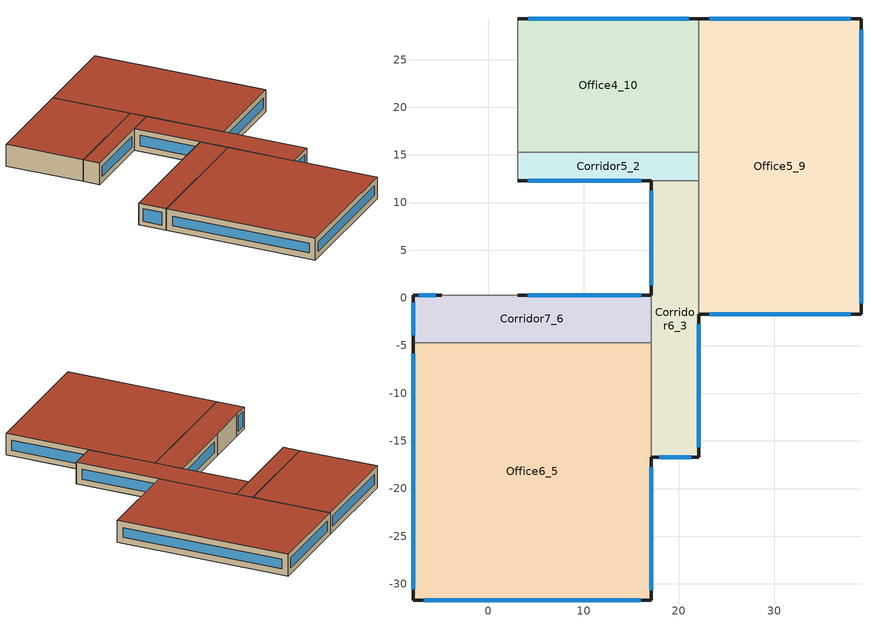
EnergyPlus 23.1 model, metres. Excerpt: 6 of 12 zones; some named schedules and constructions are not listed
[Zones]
Corridor5_2
 floor outside (90.1-2019 Nonresidential CZ 0 Exterior Floor (Mass)): 3.11,15.28 22.11,15.28 22.11,12.28 3.11,12.28 z7.07
 wall outside (90.1-2019 Nonresidential CZ 0 Exterior Wall (Mass)): 3.11,12.28 17.11,12.28 z7.07:11.07
 wall to Corridor4_4 (Interior Partition (Mass)): 3.11,15.28 3.11,12.28 z7.07:11.07
 wall to Corridor6_3 (Interior Partition (Mass)): 17.11,12.28 22.11,12.28 z7.07:11.07
 wall to Office5_9 (Interior Partition (Mass)): 22.11,12.28 22.11,15.28 z7.07:11.07
 wall to Office4_10 (Interior Partition (Mass)): 22.11,15.28 3.11,15.28 z7.07:11.07
 window (DoublePaneLoEe2): 4.16,12.28 16.05,12.28 z8.13:10.02
 roof outside (90.1-2019 Nonresidential CZ 0 Exterior Roof (Mass)): 3.11,15.28 3.11,12.28 22.11,12.28 22.11,15.28 z11.07
Corridor6_3
 floor outside (90.1-2019 Nonresidential CZ 0 Exterior Floor (Mass)): 17.11,12.28 22.11,12.28 22.11,-16.72 17.11,-16.72 z7.07
 wall outside (90.1-2019 Nonresidential CZ 0 Exterior Wall (Mass)): 17.11,12.28 17.11,0.28 / 17.11,-16.72 22.11,-16.72 22.11,-1.72 z7.07:11.07
 wall to Office6_5 (Interior Partition (Mass)): 17.11,-4.72 17.11,-16.72 z7.07:11.07
 wall to Corridor7_6 (Interior Partition (Mass)): 17.11,0.28 17.11,-4.72 z7.07:11.07
 wall to Office5_9 (Interior Partition (Mass)): 22.11,-1.72 22.11,12.28 z7.07:11.07
 window (DoublePaneLoEe2): 17.11,11.25 17.11,1.32 z8.11:10.04; 17.92,-16.72 21.29,-16.72 z7.89:10.26; 22.11,-15.65 22.11,-2.78 z8.14:10.01
 roof outside (90.1-2019 Nonresidential CZ 0 Exterior Roof (Mass)): 17.11,12.28 17.11,-16.72 22.11,-16.72 22.11,12.28 z11.07
Office6_5
 floor outside (90.1-2019 Nonresidential CZ 0 Exterior Floor (Mass)): -7.89,-31.72 -7.89,-4.72 17.11,-4.72 17.11,-31.72 z7.07
 wall outside (90.1-2019 Nonresidential CZ 0 Exterior Wall (Mass)): -7.89,-4.72 -7.89,-31.72 17.11,-31.72 17.11,-16.72 z7.07:11.07
 wall to Corridor7_6 (Interior Partition (Mass)): 17.11,-4.72 -7.89,-4.72 z7.07:11.07
 window (DoublePaneLoEe2): -6.77,-31.72 15.99,-31.72 z8.19:9.95; 17.11,-30.65 17.11,-17.78 z8.14:10.01; -7.89,-5.84 -7.89,-30.59 z8.2:9.95
 roof outside (90.1-2019 Nonresidential CZ 0 Exterior Roof (Mass)): -7.89,-31.72 17.11,-31.72 17.11,-4.72 -7.89,-4.72 z11.07
Corridor7_6
 floor outside (90.1-2019 Nonresidential CZ 0 Exterior Floor (Mass)): -7.89,-4.72 -7.89,0.28 17.11,0.28 17.11,-4.72 z7.07
 wall outside (90.1-2019 Nonresidential CZ 0 Exterior Wall (Mass)): -4.89,0.28 -7.89,0.28 -7.89,-4.72 / 17.11,0.28 3.11,0.28 z7.07:11.07
 wall to Corridor4_4 (Interior Partition (Mass)_FLIPPED): 3.11,0.28 -4.89,0.28 z7.07:11.07
 window (DoublePaneLoEe2): -5.52,0.28 -7.27,0.28 z7.7:10.45; 16.05,0.28 4.16,0.28 z8.13:10.02; -7.89,-0.53 -7.89,-3.9 z7.89:10.26
 roof outside (90.1-2019 Nonresidential CZ 0 Exterior Roof (Mass)): -7.89,-4.72 17.11,-4.72 17.11,0.28 -7.89,0.28 z11.07
Office5_9
 floor outside (90.1-2019 Nonresidential CZ 0 Exterior Floor (Mass)): 22.11,-1.72 22.11,29.28 39.11,29.28 39.11,-1.72 z7.07
 wall outside (90.1-2019 Nonresidential CZ 0 Exterior Wall (Mass)): 22.11,-1.72 39.11,-1.72 39.11,29.28 22.11,29.28 z7.07:11.07
 wall to Office4_10 (Interior Partition (Mass)): 22.11,29.28 22.11,15.28 z7.07:11.07
 window (DoublePaneLoEe2): 23.19,-1.72 38.02,-1.72 / 38.02,29.28 23.19,29.28 z8.16:9.99; 39.11,-0.58 39.11,28.15 z8.21:9.94
 roof outside (90.1-2019 Nonresidential CZ 0 Exterior Roof (Mass)): 22.11,-1.72 39.11,-1.72 39.11,29.28 22.11,29.28 z11.07
Office4_10
 floor outside (90.1-2019 Nonresidential CZ 0 Exterior Floor (Mass)): 3.11,29.28 22.11,29.28 22.11,15.28 3.11,15.28 z7.07
 wall outside (90.1-2019 Nonresidential CZ 0 Exterior Wall (Mass)): 22.11,29.28 3.11,29.28 z7.07:11.07
 wall to Corridor4_4 (Interior Partition (Mass)_FLIPPED): 3.11,29.28 3.11,15.28 z7.07:11.07
 window (DoublePaneLoEe2): 21.01,29.28 4.2,29.28 z8.17:9.98
 roof outside (90.1-2019 Nonresidential CZ 0 Exterior Roof (Mass)): 3.11,29.28 3.11,15.28 22.11,15.28 22.11,29.28 z11.07
[Schedule:Week:Daily]
CoolAvail_Corridor5_2_26: 6ce3ed81-a7d6-4b80-a895-4a69b0babf7d, 45937cbe-892e-487e-b3bd-03a45aa4adc1, c0455bdd-af95-4971-8ef5-a4ce6233f74b, 7c16a9a9-536f-470f-b94a-3461c8ce2c7f, 4e8ec702-eccb-48c9-be7a-b4e620d11ed5, 57d5eec5-71b2-4c70-b8d5-8f8758f83b74, baf51103-ed76-46ed-9d19-b848216be30b, 6ce3ed81-a7d6-4b80-a895-4a69b0babf7d, 6ce3ed81-a7d6-4b80-a895-4a69b0babf7d, 6ce3ed81-a7d6-4b80-a895-4a69b0babf7d, 6ce3ed81-a7d6-4b80-a895-4a69b0babf7d, 6ce3ed81-a7d6-4b80-a895-4a69b0babf7d
CoolAvail_Corridor5_2_27: a2f5439f-c3cd-45c2-be62-8f5a9cf1a139, 8ea6eb9d-bced-4abf-b23f-a16258133356, b4124ec5-0540-413f-b80d-d3da15a69d38, 0c990a04-98ad-4999-8986-5d1af58771a9, 84a958a5-76b6-4d1b-a61b-dc7ecc07087d, b4bfe456-227b-47de-943d-ec78ccb2f744, 32c15e8a-c783-40b4-8139-aeb1af17eeb3, a2f5439f-c3cd-45c2-be62-8f5a9cf1a139, a2f5439f-c3cd-45c2-be62-8f5a9cf1a139, a2f5439f-c3cd-45c2-be62-8f5a9cf1a139, a2f5439f-c3cd-45c2-be62-8f5a9cf1a139, a2f5439f-c3cd-45c2-be62-8f5a9cf1a139
CoolAvail_Corridor5_2_28: 36a083da-d3d5-43c9-b7d2-3e8cbcd291a5, 75635ad2-147c-48cc-9360-a4e96b92f7b7, 8df3e9d2-1144-4367-925f-949e76229214, 489e27a7-ce73-4562-a476-d76abc720351, 28cf387f-780f-4fe0-8d02-66d859255fef, b398f28b-5c09-4770-9c98-d01447583dbb, 5467b45b-9ade-4559-a91f-d9f74dfb4392, 36a083da-d3d5-43c9-b7d2-3e8cbcd291a5, 36a083da-d3d5-43c9-b7d2-3e8cbcd291a5, 36a083da-d3d5-43c9-b7d2-3e8cbcd291a5, 36a083da-d3d5-43c9-b7d2-3e8cbcd291a5, 36a083da-d3d5-43c9-b7d2-3e8cbcd291a5
CoolAvail_Corridor5_2_29: a1aed9b5-ab9b-40bf-9d0f-50928aaea371, 51876491-c1b4-4518-9b58-1e1af6a768f8, e411209c-4f22-4549-9a0f-bd1254d4a333, 6b865d10-614c-419d-a77d-0d137d48593d, 28cf387f-780f-4fe0-8d02-66d859255fef, 28cf387f-780f-4fe0-8d02-66d859255fef, 714d5f4f-1ce3-49bb-90cb-2c0c29c850df, a1aed9b5-ab9b-40bf-9d0f-50928aaea371, a1aed9b5-ab9b-40bf-9d0f-50928aaea371, a1aed9b5-ab9b-40bf-9d0f-50928aaea371, a1aed9b5-ab9b-40bf-9d0f-50928aaea371, a1aed9b5-ab9b-40bf-9d0f-50928aaea371
CoolAvail_Corridor5_2_30: ce3927f1-79df-4182-a143-491cc1ed8d00, b69a8a62-896b-4ef4-a422-0ec6a2615c67, 3e730d68-4ebc-4391-8e68-83ae88f40ea6, f8198d78-944b-47a9-8f76-203c1a4674a7, 051b1d62-8712-4c38-8906-a592279e2e30, ec1663bb-de67-45e2-a772-d4c62d1a9c76, 7d75f803-26e3-4a7e-989a-edfc36fb74c8, ce3927f1-79df-4182-a143-491cc1ed8d00, ce3927f1-79df-4182-a143-491cc1ed8d00, ce3927f1-79df-4182-a143-491cc1ed8d00, ce3927f1-79df-4182-a143-491cc1ed8d00, ce3927f1-79df-4182-a143-491cc1ed8d00
CoolAvail_Corridor5_2_31: 1b044666-3799-4978-ba92-8142ae7cce81, 34661b52-b95d-4bc2-9fa2-b4817bcd8d69, e411209c-4f22-4549-9a0f-bd1254d4a333, 2602971e-e2b5-47c7-be14-6eae3b630083, 95db7498-f620-4ca2-ae64-4b3c5beb15ea, a99d6ef9-3d81-44e5-a53a-1a8384ac6ce0, 1766556a-9b71-40c3-a67e-0438e5f7b24e, 1b044666-3799-4978-ba92-8142ae7cce81, 1b044666-3799-4978-ba92-8142ae7cce81, 1b044666-3799-4978-ba92-8142ae7cce81, 1b044666-3799-4978-ba92-8142ae7cce81, 1b044666-3799-4978-ba92-8142ae7cce81
CoolAvail_Corridor5_2_32: 9b9f3479-ff7f-4a9d-a6d7-76a9709c2e71, 2b28b044-ed8f-4c0d-82a1-980130bf2248, f87d27da-031e-4d63-801a-b7f69741a6b4, 81dabb06-9689-4343-879f-110b122c3645, 1242ee56-d6cf-462a-ade5-11d30a9780d5, e344ddef-4962-420f-85e2-f5c150d679e5, ffd09ddc-9102-4ad7-be12-65ce090cfeba, 9b9f3479-ff7f-4a9d-a6d7-76a9709c2e71, 9b9f3479-ff7f-4a9d-a6d7-76a9709c2e71, 9b9f3479-ff7f-4a9d-a6d7-76a9709c2e71, 9b9f3479-ff7f-4a9d-a6d7-76a9709c2e71, 9b9f3479-ff7f-4a9d-a6d7-76a9709c2e71
CoolAvail_Corridor5_2_33: b55eb57c-643e-4fc9-b324-50d3e40fb666, 491f8cdb-9c3c-4dc9-8fcd-590ef5e77c89, 5b6d78ea-f767-428e-86c2-ba8ecb36dfaa, eb0fa9bf-e4a1-4a5d-9ac5-d7e4c1240da4, 9d154d37-4260-4026-8928-29595f42171f, b8cda9f7-163b-4697-bceb-33b4b1aae47b, b03318f2-b386-4f2d-81cc-0c0b5e91b8b3, b55eb57c-643e-4fc9-b324-50d3e40fb666, b55eb57c-643e-4fc9-b324-50d3e40fb666, b55eb57c-643e-4fc9-b324-50d3e40fb666, b55eb57c-643e-4fc9-b324-50d3e40fb666, b55eb57c-643e-4fc9-b324-50d3e40fb666
CoolAvail_Corridor5_2_34: 02330130-0b7b-4af9-9bd3-7d9e0938c6e9, df49a15c-b2ff-46f6-8f8e-6f0da56214ec, 434c5413-1246-47ac-9f07-298d2dff6bae, c2e363a4-ecad-423c-9f6e-9bc37d77a88e, a48b2b46-5358-4de7-bb09-8bf259215a9f, f8dbe09b-ed34-4ddf-8900-e122ace980da, 69f5ed30-1af8-4d5d-aec1-3eb095da9fb7, 02330130-0b7b-4af9-9bd3-7d9e0938c6e9, 02330130-0b7b-4af9-9bd3-7d9e0938c6e9, 02330130-0b7b-4af9-9bd3-7d9e0938c6e9, 02330130-0b7b-4af9-9bd3-7d9e0938c6e9, 02330130-0b7b-4af9-9bd3-7d9e0938c6e9
CoolAvail_Corridor5_2_35: 02c76f76-94cf-461c-afbc-bc5b4ff9c805, a0c0cab8-4f9a-4ced-bd05-3508abf56f70, 7b3c559d-0aef-43ea-a2ce-0318257733e3, b5026e55-8b1b-482d-9523-32ea7c3d715a, 666cb8e4-9a2e-47ca-baee-c9bf0db00492, 577f36fc-207c-4c03-8701-113d78fc15b1, a0f41693-ff3a-4fe0-b7b3-2f072955540f, 02c76f76-94cf-461c-afbc-bc5b4ff9c805, 02c76f76-94cf-461c-afbc-bc5b4ff9c805, 02c76f76-94cf-461c-afbc-bc5b4ff9c805, 02c76f76-94cf-461c-afbc-bc5b4ff9c805, 02c76f76-94cf-461c-afbc-bc5b4ff9c805
CoolAvail_Corridor5_2_36: 63d49d35-fa98-462d-a070-65141f953828, cfbdf803-1be8-4e67-a6e1-1cef50e2aeca, 44d64cc3-a848-4a1f-8d9e-95b665a51591, 3c02e85b-ea55-499d-8f5b-588ac2eb91b2, 69c12021-d423-489c-8a8f-9282d813251f, db116403-2cab-48ed-bfee-180b4db1194b, b9f31716-6f31-4541-9ba2-50344bcb8c95, 63d49d35-fa98-462d-a070-65141f953828, 63d49d35-fa98-462d-a070-65141f953828, 63d49d35-fa98-462d-a070-65141f953828, 63d49d35-fa98-462d-a070-65141f953828, 63d49d35-fa98-462d-a070-65141f953828
CoolAvail_Corridor5_2_37: 28cf387f-780f-4fe0-8d02-66d859255fef, dea5abc6-c6a5-4ad8-9db0-dd04b8648f47, f8f031fb-55d7-4113-826e-46df9e269b83, 9439cbf5-d5ff-4074-a405-9ab2b460fbb4, 80aae938-f4e7-4bfd-bcac-6303aa2b673e, 430e0d3d-58c2-4aec-afdb-d605db7b8648, 3e2ffb6e-4ba5-4575-9637-70f477fbe3e4, 28cf387f-780f-4fe0-8d02-66d859255fef, 28cf387f-780f-4fe0-8d02-66d859255fef, 28cf387f-780f-4fe0-8d02-66d859255fef, 28cf387f-780f-4fe0-8d02-66d859255fef, 28cf387f-780f-4fe0-8d02-66d859255fef
CoolAvail_Corridor5_2_38: 8082231e-6d23-4a24-b053-6047dec3c4d4, 03acb633-0e3a-4c43-ba6c-1c1954176612, 63d49d35-fa98-462d-a070-65141f953828, b39f9c08-f252-49b5-b819-695040dc3642, 9d3e4857-92ef-4dd8-97cb-17e5176d520d, d1ffbada-6852-4fe5-92ac-6576efdba325, 954b7ab4-e2b9-4bf8-9b50-9685aff6042e, 8082231e-6d23-4a24-b053-6047dec3c4d4, 8082231e-6d23-4a24-b053-6047dec3c4d4, 8082231e-6d23-4a24-b053-6047dec3c4d4, 8082231e-6d23-4a24-b053-6047dec3c4d4, 8082231e-6d23-4a24-b053-6047dec3c4d4
CoolAvail_Corridor5_2_39: 45903201-a7ff-4873-9a96-1d8e6987fc98, caadc734-b040-485b-bb9c-427144f03ec6, c2ac46ce-d703-499b-8642-5c076bb1a8c2, 227e6952-2946-49a0-bb76-e66d42418431, 4f15297a-f34a-4033-bc6e-cdefa81589fa, f6632674-8357-41c2-a392-1f5c7f2c57ad, 28cf387f-780f-4fe0-8d02-66d859255fef, 45903201-a7ff-4873-9a96-1d8e6987fc98, 45903201-a7ff-4873-9a96-1d8e6987fc98, 45903201-a7ff-4873-9a96-1d8e6987fc98, 45903201-a7ff-4873-9a96-1d8e6987fc98, 45903201-a7ff-4873-9a96-1d8e6987fc98
CoolAvail_Corridor5_2_40: 6b865d10-614c-419d-a77d-0d137d48593d, 5d2f6e18-a4a7-4761-b986-358a724ba59e, d8219eba-6049-4719-bbae-982766623e24, 7c8d18ee-8c49-4ee1-a37a-0f502e04c430, 91312270-6507-49d8-b3af-f2f66574d585, dc948ca8-26c4-4469-b8a7-68576a6a40b3, 0a490d19-edc0-4b3b-aefc-552a68770a68, 6b865d10-614c-419d-a77d-0d137d48593d, 6b865d10-614c-419d-a77d-0d137d48593d, 6b865d10-614c-419d-a77d-0d137d48593d, 6b865d10-614c-419d-a77d-0d137d48593d, 6b865d10-614c-419d-a77d-0d137d48593d
CoolAvail_Corridor5_2_41: 52267322-b833-48d4-93e8-5bd0c94710a0, 01baa899-09a0-4ea4-8af9-04391befd078, 3cfdcbb5-4bc2-4460-ab53-19f944b304c8, 5a53f045-15ef-458e-965d-aaa883960cef, 75e94847-8e13-4c8b-93ed-5684a680ae61, ae225517-4b84-49a0-8c55-97e60d2b6754, 51fce39d-d843-4d8b-ae4d-b7cb47dbfb7f, 52267322-b833-48d4-93e8-5bd0c94710a0, 52267322-b833-48d4-93e8-5bd0c94710a0, 52267322-b833-48d4-93e8-5bd0c94710a0, 52267322-b833-48d4-93e8-5bd0c94710a0, 52267322-b833-48d4-93e8-5bd0c94710a0
CoolAvail_Corridor5_2_42: d3506403-cd9a-4c28-b6db-d9150907f1b8, 692a7c8a-1c99-4a6f-8feb-491007400ad0, c3cf2fd4-39ad-4fb4-b75a-b768009b5a3f, 71c67952-b934-4771-baec-41a3a5247320, dab5211e-4043-4bd5-b6a3-686c985c5db3, 631f01d7-ab7f-49d3-a252-7019c9405a3c, 0cd4baa2-a235-4268-b642-3bd5f5058037, d3506403-cd9a-4c28-b6db-d9150907f1b8, d3506403-cd9a-4c28-b6db-d9150907f1b8, d3506403-cd9a-4c28-b6db-d9150907f1b8, d3506403-cd9a-4c28-b6db-d9150907f1b8, d3506403-cd9a-4c28-b6db-d9150907f1b8
CoolAvail_Corridor5_2_43: 27a775d1-2799-4b96-a959-0eb89fe98382, 80cb1e91-8182-49b5-aa72-dbc3962e2512, a8c0b0d8-d3ef-4760-8a4d-0035488eedfd, 70cd05d9-751b-4cee-935f-a584857e498e, 985b0579-1d94-41d4-8b54-0f404620d070, 2da556a9-50ba-4206-8bbf-ba9ac385cfa5, 2c672940-19b7-421a-8188-54d8e7ba72d3, 27a775d1-2799-4b96-a959-0eb89fe98382, 27a775d1-2799-4b96-a959-0eb89fe98382, 27a775d1-2799-4b96-a959-0eb89fe98382, 27a775d1-2799-4b96-a959-0eb89fe98382, 27a775d1-2799-4b96-a959-0eb89fe98382
CoolAvail_Corridor5_2_44: a763327f-e078-42a5-8e02-3a0dd7feaced, 507399da-2a8b-4e1a-a11d-a71815d56c38, 63c9e9cc-76f8-4b48-bbd6-0d91a32845e8, ecd5ae4a-d016-4fc5-a8fc-8a09832a413c, cb8ddd0d-6da4-4fc2-b4fa-15d8e421a79f, 24be1c14-e195-4564-b384-0d43ed87b026, 5ba7f730-b240-402d-9719-cdd0aa8d87dd, a763327f-e078-42a5-8e02-3a0dd7feaced, a763327f-e078-42a5-8e02-3a0dd7feaced, a763327f-e078-42a5-8e02-3a0dd7feaced, a763327f-e078-42a5-8e02-3a0dd7feaced, a763327f-e078-42a5-8e02-3a0dd7feaced
CoolAvail_Corridor5_2_45: 3612b8da-0a1d-4bb5-975c-bc49aac4a66a, b69a8a62-896b-4ef4-a422-0ec6a2615c67, a7d40797-0fdf-4174-8411-34bf25558046, 6b474365-af8e-458e-849a-788c33d72759, c2ac46ce-d703-499b-8642-5c076bb1a8c2, 1bf324af-11f4-43df-bf20-d492d21d8c1b, 3612b8da-0a1d-4bb5-975c-bc49aac4a66a, 3612b8da-0a1d-4bb5-975c-bc49aac4a66a, 3612b8da-0a1d-4bb5-975c-bc49aac4a66a, 3612b8da-0a1d-4bb5-975c-bc49aac4a66a, 3612b8da-0a1d-4bb5-975c-bc49aac4a66a, 3612b8da-0a1d-4bb5-975c-bc49aac4a66a
CoolAvail_Corridor5_2_46: ace6e12e-48a4-4ecd-a18d-52a5a243a985, 692a7c8a-1c99-4a6f-8feb-491007400ad0, 1bf8160f-5c12-46e4-81d6-3d2eccfed065, bc62c44f-56ad-4c04-94db-d57fc7f6c792, bff58965-9f1a-46c8-9463-f46d51d88d8f, 89dab37f-e068-488d-b21d-74fde9172915, 1fdc2da5-1815-4ef0-be14-241d1055f806, ace6e12e-48a4-4ecd-a18d-52a5a243a985, ace6e12e-48a4-4ecd-a18d-52a5a243a985, ace6e12e-48a4-4ecd-a18d-52a5a243a985, ace6e12e-48a4-4ecd-a18d-52a5a243a985, ace6e12e-48a4-4ecd-a18d-52a5a243a985
CoolAvail_Corridor5_2_47: d73cfe5b-732e-409d-9361-381d8572ca1b, aa4eaca1-4b3c-4157-ac38-55343d148e1e, c1399a7c-f1d2-4747-81b9-383578351be8, e56826dc-c560-4824-b1a5-68cde07b9c75, 504b8e7b-b91e-4039-834f-28c4107da531, 206faf31-e17b-4553-a43e-00f4809626aa, c3e0a98c-3013-4bfc-aefc-7d57471c2358, d73cfe5b-732e-409d-9361-381d8572ca1b, d73cfe5b-732e-409d-9361-381d8572ca1b, d73cfe5b-732e-409d-9361-381d8572ca1b, d73cfe5b-732e-409d-9361-381d8572ca1b, d73cfe5b-732e-409d-9361-381d8572ca1b
CoolAvail_Corridor5_2_48: 1d553196-b9fd-4d8c-a6f0-93a3df51ab2f, c7d7a3af-1110-4a44-959f-95b394fee1b7, 3dcea64d-c26a-4ad6-92c3-77ce39606ded, d2362845-9ff8-4fd9-b0f1-9023312239cd, 9fde79ce-808b-4be5-9236-183462dafdd2, 418b17a6-e311-4229-9af6-ff0bf72ee066, 265335a5-86b4-4fae-9e1f-64f20e376f08, 1d553196-b9fd-4d8c-a6f0-93a3df51ab2f, 1d553196-b9fd-4d8c-a6f0-93a3df51ab2f, 1d553196-b9fd-4d8c-a6f0-93a3df51ab2f, 1d553196-b9fd-4d8c-a6f0-93a3df51ab2f, 1d553196-b9fd-4d8c-a6f0-93a3df51ab2f
CoolAvail_Corridor5_2_49: bf53786d-7c89-45a7-a65d-7379e5393172, f01ccdc8-e9a9-4fe8-956d-1121a3138034, 10db8715-2282-4dd2-ba16-2b620b72219b, 17c9e906-b66c-40b7-849a-e7c207e2248d, f080f6a6-0fa1-4244-9e8f-dbb833461611, 82637cac-59b5-4817-9ec8-bce127f1267e, d4c5f88b-37b3-48ab-934d-acf822dcba40, bf53786d-7c89-45a7-a65d-7379e5393172, bf53786d-7c89-45a7-a65d-7379e5393172, bf53786d-7c89-45a7-a65d-7379e5393172, bf53786d-7c89-45a7-a65d-7379e5393172, bf53786d-7c89-45a7-a65d-7379e5393172
CoolAvail_Corridor5_2_50: 3867438e-e9d7-4102-957c-cb012f63039f, d8219eba-6049-4719-bbae-982766623e24, b393b628-0fa7-4727-933b-61eb40549425, 8f4352dd-c9bd-4828-8343-6d221af9c6c4, 4f40a391-c062-41bc-87bf-16195e52f037, 9cb46ef5-359a-4e0a-b34b-3d84d53b8ef3, 4c8fb74c-6538-4ecb-be80-088d96d9e2c4, 3867438e-e9d7-4102-957c-cb012f63039f, 3867438e-e9d7-4102-957c-cb012f63039f, 3867438e-e9d7-4102-957c-cb012f63039f, 3867438e-e9d7-4102-957c-cb012f63039f, 3867438e-e9d7-4102-957c-cb012f63039f
CoolAvail_Corridor5_2_51: 8fbc48ed-60e3-4f80-a76d-d69bab472439, efed817c-dc9f-439f-ab98-c0f73c1b3a8d, e778b4a4-cb3b-47e9-ba8e-157863696d0f, b8d47d5b-81a9-4fc1-81a0-29d42367e422, 273554ea-4e64-46f5-b203-b84a4f5a0a96, cd12c2a9-bf04-40b8-9457-784e167eb4fa, a99d6ef9-3d81-44e5-a53a-1a8384ac6ce0, 8fbc48ed-60e3-4f80-a76d-d69bab472439, 8fbc48ed-60e3-4f80-a76d-d69bab472439, 8fbc48ed-60e3-4f80-a76d-d69bab472439, 8fbc48ed-60e3-4f80-a76d-d69bab472439, 8fbc48ed-60e3-4f80-a76d-d69bab472439
CoolAvail_Corridor5_2_52: ef43c7d3-47a8-4d9f-9600-6f971d88cb10, ef43c7d3-47a8-4d9f-9600-6f971d88cb10, ef43c7d3-47a8-4d9f-9600-6f971d88cb10, ef43c7d3-47a8-4d9f-9600-6f971d88cb10, ef43c7d3-47a8-4d9f-9600-6f971d88cb10, ef43c7d3-47a8-4d9f-9600-6f971d88cb10, ef43c7d3-47a8-4d9f-9600-6f971d88cb10, ef43c7d3-47a8-4d9f-9600-6f971d88cb10, ef43c7d3-47a8-4d9f-9600-6f971d88cb10, ef43c7d3-47a8-4d9f-9600-6f971d88cb10, ef43c7d3-47a8-4d9f-9600-6f971d88cb10, ef43c7d3-47a8-4d9f-9600-6f971d88cb10
NatVentAvail_Corridor5_2_0: dbf08e16-4042-4c67-984b-07f8cde1e68b, fbfd6f06-c4d6-4238-99d3-798bb2f8b9d1, 0b1959bb-9368-4a82-8e59-dfa73476eba2, e39e132d-e360-43ac-81bf-0e6ea7e1b920, 9d744e88-ca86-4a94-b810-3c64c1da758e, 625fab60-28ec-499e-ae5e-d6760f51dfe9, 03ea509b-91f5-49e7-acfd-32594791f2c7, dbf08e16-4042-4c67-984b-07f8cde1e68b, dbf08e16-4042-4c67-984b-07f8cde1e68b, dbf08e16-4042-4c67-984b-07f8cde1e68b, dbf08e16-4042-4c67-984b-07f8cde1e68b, dbf08e16-4042-4c67-984b-07f8cde1e68b
NatVentAvail_Corridor5_2_1: 60439f76-d454-422c-9118-9fcac7943ff4, 18c1df1a-fdff-4a86-a412-c2a50684ad3d, ef8518cd-967c-444e-affd-c2472cd5eddf, 4351f359-33ba-4d0e-9684-bcf06bd42171, 1344c54c-68e8-4b00-a909-008773a8fec9, 903e706f-1f4b-416c-9b92-ea283572d0b8, 5a989e9e-7b84-4b49-a2d7-90c7c880b60b, 60439f76-d454-422c-9118-9fcac7943ff4, 60439f76-d454-422c-9118-9fcac7943ff4, 60439f76-d454-422c-9118-9fcac7943ff4, 60439f76-d454-422c-9118-9fcac7943ff4, 60439f76-d454-422c-9118-9fcac7943ff4
NatVentAvail_Corridor5_2_2: 6427b939-c559-45d8-87d9-ae6f09cc8149, edad5fd3-dd51-4006-ba0b-8cf182e1401b, 1344c54c-68e8-4b00-a909-008773a8fec9, 9a2de973-4ff4-47bc-be4e-448910d52937, fbfd6f06-c4d6-4238-99d3-798bb2f8b9d1, d283a5bb-fb4e-45db-93e0-87292aadbaf3, 12ec8851-504f-4095-a055-bfdb6a76af87, 6427b939-c559-45d8-87d9-ae6f09cc8149, 6427b939-c559-45d8-87d9-ae6f09cc8149, 6427b939-c559-45d8-87d9-ae6f09cc8149, 6427b939-c559-45d8-87d9-ae6f09cc8149, 6427b939-c559-45d8-87d9-ae6f09cc8149
NatVentAvail_Corridor5_2_3: 7e2c8b33-35aa-4d04-a000-43ce7bee5412, 1cca4ff0-4b40-4885-baf7-38d39b15c3ec, 4f8db412-c1ff-49fb-8ca9-fd3f6009b7f5, 5b3749f8-bf85-478f-853a-bf1acde973b3, 4b914767-2f2e-4661-baa7-9e96641befca, dbf08e16-4042-4c67-984b-07f8cde1e68b, 7e77d71a-12dc-450f-b5c9-33cbc9f022f7, 7e2c8b33-35aa-4d04-a000-43ce7bee5412, 7e2c8b33-35aa-4d04-a000-43ce7bee5412, 7e2c8b33-35aa-4d04-a000-43ce7bee5412, 7e2c8b33-35aa-4d04-a000-43ce7bee5412, 7e2c8b33-35aa-4d04-a000-43ce7bee5412
NatVentAvail_Corridor5_2_4: 9200f0e1-4339-42ad-ad53-12325555cdd5, 9c59460f-b00d-4337-8d9e-056fb617f1d6, eb2c472b-0727-4496-92f3-ec27d488174d, 92ba7a3c-87fe-4a8e-a922-bb2bb43cc078, 3c058b91-dc4f-4303-9079-17a0168a711a, d0c0a4bd-92b5-4f3b-8991-9947c61913c9, 9c59460f-b00d-4337-8d9e-056fb617f1d6, 9200f0e1-4339-42ad-ad53-12325555cdd5, 9200f0e1-4339-42ad-ad53-12325555cdd5, 9200f0e1-4339-42ad-ad53-12325555cdd5, 9200f0e1-4339-42ad-ad53-12325555cdd5, 9200f0e1-4339-42ad-ad53-12325555cdd5
NatVentAvail_Corridor5_2_5: f726375f-b5f9-4f7f-ab15-6b005afc0755, 1dbcecba-8097-43f8-9d4c-f16a29861730, 49c5c153-98b8-47f0-a241-f795c61a6a47, 6bed1987-dc78-46b3-a058-cd2539f6f3de, a6a967a9-9826-4815-ae02-f4752822c884, 1a85f896-0f2b-433e-b37d-07126eca767c, f5719e8d-80b0-40ae-80b5-09706f860dd1, f726375f-b5f9-4f7f-ab15-6b005afc0755, f726375f-b5f9-4f7f-ab15-6b005afc0755, f726375f-b5f9-4f7f-ab15-6b005afc0755, f726375f-b5f9-4f7f-ab15-6b005afc0755, f726375f-b5f9-4f7f-ab15-6b005afc0755
NatVentAvail_Corridor5_2_6: 5dea9901-b88c-4dd2-9f37-03876a4df9fe, 434c5413-1246-47ac-9f07-298d2dff6bae, 31305db9-10af-4c51-9ba7-ccb440de74c9, 0b163cb3-cdd5-4644-9c82-9c2d4f903ac9, f6a6441d-e6d1-47ed-ac72-be88913b360e, b39f6b04-8dfa-4b8d-9dfb-16dbe4ac223d, 81d55f83-0206-4f80-bb88-e9742a553588, 5dea9901-b88c-4dd2-9f37-03876a4df9fe, 5dea9901-b88c-4dd2-9f37-03876a4df9fe, 5dea9901-b88c-4dd2-9f37-03876a4df9fe, 5dea9901-b88c-4dd2-9f37-03876a4df9fe, 5dea9901-b88c-4dd2-9f37-03876a4df9fe
NatVentAvail_Corridor5_2_7: 743dd770-0e71-437e-a7b4-2988a3a2aa2c, 7c80f19c-96b6-4a0f-b2c7-d65871a948a0, 9b80ea22-b04f-4f76-a8da-6df12989dc52, a970ebd0-877e-42a0-9fd7-e3cd75c54f97, c7870187-5913-4925-83e5-f6feb5a7bef3, 7976a79c-af9c-4168-8d33-e5903706bf56, 08d841f6-7842-42cf-a0a3-9f5f7e60f4b6, 743dd770-0e71-437e-a7b4-2988a3a2aa2c, 743dd770-0e71-437e-a7b4-2988a3a2aa2c, 743dd770-0e71-437e-a7b4-2988a3a2aa2c, 743dd770-0e71-437e-a7b4-2988a3a2aa2c, 743dd770-0e71-437e-a7b4-2988a3a2aa2c
NatVentAvail_Corridor5_2_8: cbb73d07-902a-4671-bbc8-ca8a6dde22cd, a71a417e-d4df-48dd-96e8-f5cebb9f622c, daca385f-3f03-440a-9516-d4134d30dc28, 3987a1c3-85bd-4c42-92fa-4025ebfa69ac, c6b34083-8a2e-4591-a558-b03e2efde80a, 2635f401-7cb6-4885-a873-d83ec9d3d333, b930cbea-39b9-4d41-bc41-e8a4113a257c, cbb73d07-902a-4671-bbc8-ca8a6dde22cd, cbb73d07-902a-4671-bbc8-ca8a6dde22cd, cbb73d07-902a-4671-bbc8-ca8a6dde22cd, cbb73d07-902a-4671-bbc8-ca8a6dde22cd, cbb73d07-902a-4671-bbc8-ca8a6dde22cd
NatVentAvail_Corridor5_2_9: 74230180-4c0a-41b1-a895-da9095738c02, acffe17d-ba74-4bf8-b001-e80e59c8c130, b930cbea-39b9-4d41-bc41-e8a4113a257c, 06485f3a-aade-423b-ac43-24b2eb0fab13, 358d3502-b07b-49e5-a001-90df4720419d, 2cb54b0b-2641-44c5-84a6-8f71fd106f59, 43399a00-a045-4d83-bbb2-3dfe9da4c5b4, 74230180-4c0a-41b1-a895-da9095738c02, 74230180-4c0a-41b1-a895-da9095738c02, 74230180-4c0a-41b1-a895-da9095738c02, 74230180-4c0a-41b1-a895-da9095738c02, 74230180-4c0a-41b1-a895-da9095738c02
NatVentAvail_Corridor5_2_10: a2fb1bfa-c4d9-4130-8ec6-f4b01a015260, b930cbea-39b9-4d41-bc41-e8a4113a257c, f4b05cfc-72e3-484a-9682-a873cfb7f05f, 30cb45e8-6afa-4cbb-8642-6ad9a42456a1, a5cee800-7363-4040-ad6f-e54c5ef976b2, 276f90fc-d980-4af6-b1d0-4bfffd4e3cd2, b50614cd-1746-4bc0-90f0-7d304ac52b2b, a2fb1bfa-c4d9-4130-8ec6-f4b01a015260, a2fb1bfa-c4d9-4130-8ec6-f4b01a015260, a2fb1bfa-c4d9-4130-8ec6-f4b01a015260, a2fb1bfa-c4d9-4130-8ec6-f4b01a015260, a2fb1bfa-c4d9-4130-8ec6-f4b01a015260
NatVentAvail_Corridor5_2_11: b930cbea-39b9-4d41-bc41-e8a4113a257c, 4f301a6f-236c-4310-9b20-a7926faac36f, de92f683-ff83-4cef-9dfa-bdbcabe8895b, 0b61f763-56c2-4a83-9a58-bfa3ed2d6a75, c97d197c-929e-405b-aa0c-30d4b1da4ddb, 45f0b060-53ba-409a-bbf3-dd96b4b6e9e0, 5263bc76-4f65-48ba-90d0-cb96716400e0, b930cbea-39b9-4d41-bc41-e8a4113a257c, b930cbea-39b9-4d41-bc41-e8a4113a257c, b930cbea-39b9-4d41-bc41-e8a4113a257c, b930cbea-39b9-4d41-bc41-e8a4113a257c, b930cbea-39b9-4d41-bc41-e8a4113a257c
NatVentAvail_Corridor5_2_12: be28e230-47f0-480d-8cf6-8eb2f75102ab, c5e26b82-dd70-43ee-84fd-6c98e4705544, 76a52eb4-657f-46a9-891e-94b723149b4f, 23f0be58-1a81-48a8-9a6c-16a9ccec1fa9, c3cb8121-0264-4a7e-8b99-b95473eaebcc, ab1708b4-9434-46e2-8958-fe9d345984b3, a81393ee-eb58-4265-bd76-0f3e2dc411dc, be28e230-47f0-480d-8cf6-8eb2f75102ab, be28e230-47f0-480d-8cf6-8eb2f75102ab, be28e230-47f0-480d-8cf6-8eb2f75102ab, be28e230-47f0-480d-8cf6-8eb2f75102ab, be28e230-47f0-480d-8cf6-8eb2f75102ab
NatVentAvail_Corridor5_2_13: 7d7b8a1c-40be-4adb-82cb-69551fb11ed8, e03a463f-97d7-43ff-b4ed-91e51b1cd1b7, 48262071-2428-4293-94b1-d23b179bbe88, 23e3fbca-68a9-4c4c-8488-be589f267f7b, 6676f34e-c470-47d3-b0b5-80ff68e93c25, 378217e3-61df-4a4c-928a-ff02ea0323e7, 0e8f5745-8426-43ae-ba44-12d5bdafcade, 7d7b8a1c-40be-4adb-82cb-69551fb11ed8, 7d7b8a1c-40be-4adb-82cb-69551fb11ed8, 7d7b8a1c-40be-4adb-82cb-69551fb11ed8, 7d7b8a1c-40be-4adb-82cb-69551fb11ed8, 7d7b8a1c-40be-4adb-82cb-69551fb11ed8
NatVentAvail_Corridor5_2_14: 06d83c67-cca3-4705-af22-2d178984e95e, 9b905370-de81-4ca0-a2c9-79d887a45048, f79c1e54-ff10-4702-a906-8a15145049de, db20b12c-3cb9-4ad7-8c3d-d81ca5d06d17, 7eb0a93c-7be0-43a1-90bd-2422bf6e2bb8, 485d5804-5f80-455c-acca-1022a8f79659, 643e037d-fe35-4a53-b04a-52931c3167e3, 06d83c67-cca3-4705-af22-2d178984e95e, 06d83c67-cca3-4705-af22-2d178984e95e, 06d83c67-cca3-4705-af22-2d178984e95e, 06d83c67-cca3-4705-af22-2d178984e95e, 06d83c67-cca3-4705-af22-2d178984e95e
NatVentAvail_Corridor5_2_15: a0c6edab-b14d-4783-89e0-9dc9a3df6dae, c78fc51e-dcba-485a-ab48-d8f216c6ec5d, 902277fd-d57e-4fb6-bea5-0ef18ca370a4, b393b628-0fa7-4727-933b-61eb40549425, 3c36fa1b-0849-4ff2-9c2d-48a09b6443c6, 98cd1a2e-8658-48e0-be66-a2b67b63571a, 2a14485f-f3bd-4161-82c7-3ce6857f129a, a0c6edab-b14d-4783-89e0-9dc9a3df6dae, a0c6edab-b14d-4783-89e0-9dc9a3df6dae, a0c6edab-b14d-4783-89e0-9dc9a3df6dae, a0c6edab-b14d-4783-89e0-9dc9a3df6dae, a0c6edab-b14d-4783-89e0-9dc9a3df6dae
NatVentAvail_Corridor5_2_16: 0494cb22-4b0c-4090-86ab-2b135fcda9cc, 4091c8a6-ed0a-4f1a-8fa1-ce8d32ba7d3f, 77219de6-0978-454d-a12b-65d9108a852f, adb7e2e0-dfce-4876-8cf2-3553914c4574, 8dd0a794-383e-4f22-b372-b699ebd0992f, 19f0c3df-5c98-4fde-ab79-ff35534fb66b, c2288193-e73d-474a-842d-96b0f3b79609, 0494cb22-4b0c-4090-86ab-2b135fcda9cc, 0494cb22-4b0c-4090-86ab-2b135fcda9cc, 0494cb22-4b0c-4090-86ab-2b135fcda9cc, 0494cb22-4b0c-4090-86ab-2b135fcda9cc, 0494cb22-4b0c-4090-86ab-2b135fcda9cc
NatVentAvail_Corridor5_2_17: 33109c49-f5d3-472f-bd17-42508a1ffa88, 1d1429a2-90b7-4f75-a421-6138da685bef, 5d7694ac-7888-40bc-8940-9f207f44aca5, 66aed7d0-7128-4772-8045-84ab34d9a687, 7d1ebb44-cce3-4f3a-92b2-8306892c4f7b, 08f4a819-a6b1-4143-8366-9abb118e4348, 1f6a0229-8a9e-4734-bf61-7de13560bf0e, 33109c49-f5d3-472f-bd17-42508a1ffa88, 33109c49-f5d3-472f-bd17-42508a1ffa88, 33109c49-f5d3-472f-bd17-42508a1ffa88, 33109c49-f5d3-472f-bd17-42508a1ffa88, 33109c49-f5d3-472f-bd17-42508a1ffa88
NatVentAvail_Corridor5_2_18: 1bd90e57-d958-4346-a1e2-0d562759d591, 586e52e9-df0d-4826-b975-b325054d28a0, 6803c44e-31c4-4556-93ed-9df1956b43a5, 1bd90e57-d958-4346-a1e2-0d562759d591, 4d91c5f3-340d-4dc3-9ada-8aad9df8c9d1, 2987e560-4526-436f-b8e1-48f2d278802f, e2f45772-32b8-4041-8102-7da9ada32e36, 1bd90e57-d958-4346-a1e2-0d562759d591, 1bd90e57-d958-4346-a1e2-0d562759d591, 1bd90e57-d958-4346-a1e2-0d562759d591, 1bd90e57-d958-4346-a1e2-0d562759d591, 1bd90e57-d958-4346-a1e2-0d562759d591
NatVentAvail_Corridor5_2_19: 9134048f-3859-4415-9ed4-f7444dcc507c, 6b69bab7-dd3d-4751-85fb-581a92924ee8, 62f0bce8-1881-4049-a340-c6674fdebec3, 36648d62-8a40-43e9-9982-2b92baa52a15, 162663a8-3a70-4395-b6a1-b9a779cff55a, 053bfc48-d830-411f-8911-2f244716abe2, 4a6a0131-60b4-48fc-ab76-053aea7ee0fe, 9134048f-3859-4415-9ed4-f7444dcc507c, 9134048f-3859-4415-9ed4-f7444dcc507c, 9134048f-3859-4415-9ed4-f7444dcc507c, 9134048f-3859-4415-9ed4-f7444dcc507c, 9134048f-3859-4415-9ed4-f7444dcc507c
NatVentAvail_Corridor5_2_20: f8345704-d31d-40fd-88b6-e4970249c293, 2ee20784-e430-4260-a4ce-600f60d78ab6, 9134048f-3859-4415-9ed4-f7444dcc507c, d11c283d-5dee-439d-b7f2-228566e91f22, 1217e71b-d2a7-41f2-a225-0d21ba4ecec7, 42528739-f633-49a2-a38b-8b929cf420f6, a367aa53-eeea-4ff7-897c-ef5e568e7c5e, f8345704-d31d-40fd-88b6-e4970249c293, f8345704-d31d-40fd-88b6-e4970249c293, f8345704-d31d-40fd-88b6-e4970249c293, f8345704-d31d-40fd-88b6-e4970249c293, f8345704-d31d-40fd-88b6-e4970249c293
NatVentAvail_Corridor5_2_21: 5eb2e546-f304-4a15-acfe-63f14c1946ad, 1dbcecba-8097-43f8-9d4c-f16a29861730, 003056ff-bbf4-44bc-9398-bf33fda58a93, 80cb1e91-8182-49b5-aa72-dbc3962e2512, 1c30971f-1879-430a-aa45-4df908731467, ee8e8f91-9dce-448e-8889-cd188c960ced, d9dad5fd-bbd4-48c7-b673-83944b43c590, 5eb2e546-f304-4a15-acfe-63f14c1946ad, 5eb2e546-f304-4a15-acfe-63f14c1946ad, 5eb2e546-f304-4a15-acfe-63f14c1946ad, 5eb2e546-f304-4a15-acfe-63f14c1946ad, 5eb2e546-f304-4a15-acfe-63f14c1946ad
NatVentAvail_Corridor5_2_22: bff58965-9f1a-46c8-9463-f46d51d88d8f, b315b1db-a6e0-4038-a913-d38542d5fbd4, 05569052-b2ac-4bce-ad88-8a61c5fc8969, defb32ea-24f4-4e4b-8716-19d31397d206, a6e113e6-9fa4-4505-a05b-824c0247aeb1, ace6e12e-48a4-4ecd-a18d-52a5a243a985, 6dc2537d-0a03-47fa-a77c-5a833ab77bb5, bff58965-9f1a-46c8-9463-f46d51d88d8f, bff58965-9f1a-46c8-9463-f46d51d88d8f, bff58965-9f1a-46c8-9463-f46d51d88d8f, bff58965-9f1a-46c8-9463-f46d51d88d8f, bff58965-9f1a-46c8-9463-f46d51d88d8f
NatVentAvail_Corridor5_2_23: 6b015fcc-1c3c-4941-b25b-f88bba430fe4, 1dc23990-b21d-44e6-a830-d137ce4edb57, 93058f61-8a61-4dce-a8a6-d366de03bb96, 26e5e8ca-6ab7-45f0-868d-c5f2426f1d02, 5ed198e5-c42d-4b32-b84f-91fddf4d7995, c61aa55f-19a6-452c-be75-6b025725d57b, bfbf23fb-7f60-4e1d-80c7-f9bfacc2235e, 6b015fcc-1c3c-4941-b25b-f88bba430fe4, 6b015fcc-1c3c-4941-b25b-f88bba430fe4, 6b015fcc-1c3c-4941-b25b-f88bba430fe4, 6b015fcc-1c3c-4941-b25b-f88bba430fe4, 6b015fcc-1c3c-4941-b25b-f88bba430fe4
NatVentAvail_Corridor5_2_24: d81008ea-0ef1-42f4-8b93-116913177856, ff39baec-7d08-42bb-9ca7-c08e12b31a75, 952e38fc-f187-46c2-8118-2f22b7edbe8e, 661f89e0-2c77-4466-9659-9a4d4e0955ed, a24e817e-d7c4-4e9d-84f7-0d731f938faa, 8c9ef089-44e7-49b0-b9a2-d15373f7c266, cfbebe6c-322a-44fe-82de-5dace4b901e1, d81008ea-0ef1-42f4-8b93-116913177856, d81008ea-0ef1-42f4-8b93-116913177856, d81008ea-0ef1-42f4-8b93-116913177856, d81008ea-0ef1-42f4-8b93-116913177856, d81008ea-0ef1-42f4-8b93-116913177856
NatVentAvail_Corridor5_2_25: cf390dac-a6b0-493e-b0ab-5dfc42f325a2, e2168ef2-75c0-4e54-aeeb-574722865ae5, 3612b8da-0a1d-4bb5-975c-bc49aac4a66a, 2a12ae5c-28bb-47a0-9583-b887f3a75423, 0f064b5b-c240-4889-b312-b1afbb1b3080, 480564b9-6e69-421f-9da6-98e190945bc0, 0b282aca-63d1-4592-9092-9f908b255c2f, cf390dac-a6b0-493e-b0ab-5dfc42f325a2, cf390dac-a6b0-493e-b0ab-5dfc42f325a2, cf390dac-a6b0-493e-b0ab-5dfc42f325a2, cf390dac-a6b0-493e-b0ab-5dfc42f325a2, cf390dac-a6b0-493e-b0ab-5dfc42f325a2
NatVentAvail_Corridor5_2_26: ab5e79c8-c731-4c4b-9b19-0cbc05421b53, 3d7cd9c2-9e2f-4e36-afe2-d09dc96656b8, c1883777-db42-48fb-913a-34224a057195, c442618a-c6bb-4b57-b794-ed35fa7a8599, 88c542ff-a565-43e3-bf89-3be04c31fac9, 68484347-67a9-4969-9549-f2269ef15901, 8b0c793b-0cc6-4793-afe8-5518564d05c5, ab5e79c8-c731-4c4b-9b19-0cbc05421b53, ab5e79c8-c731-4c4b-9b19-0cbc05421b53, ab5e79c8-c731-4c4b-9b19-0cbc05421b53, ab5e79c8-c731-4c4b-9b19-0cbc05421b53, ab5e79c8-c731-4c4b-9b19-0cbc05421b53
NatVentAvail_Corridor5_2_27: b532e9f1-5cc5-407f-8e95-a1f0581b48a0, eecf37eb-63f2-4172-8db8-663c2075951e, de0cee79-f4e2-43f8-85f6-0c5ec25d84fc, 366290a2-953d-48a8-8a2c-5b778ea93e2c, 80b5f057-fb8e-46b0-a4ec-d8eb5165deb7, 3a6c8460-1b3c-4491-982d-6ef82747092e, ededa92f-c344-4d5c-9023-077afd832e67, b532e9f1-5cc5-407f-8e95-a1f0581b48a0, b532e9f1-5cc5-407f-8e95-a1f0581b48a0, b532e9f1-5cc5-407f-8e95-a1f0581b48a0, b532e9f1-5cc5-407f-8e95-a1f0581b48a0, b532e9f1-5cc5-407f-8e95-a1f0581b48a0
NatVentAvail_Corridor5_2_28: 0fb96043-629a-4eba-a1f0-31ff6c97335b, e1fb9978-9800-47b8-87b2-577aa9bc38ed, 7ad6bfde-2474-4cbd-a92a-e1b1bce9b70d, 99a48a99-d27e-4c86-b699-a55d902ae00e, 66aed7d0-7128-4772-8045-84ab34d9a687, 7ac3ae6c-6db0-416c-8dca-e7cf8c18f3f7, 5eb2e546-f304-4a15-acfe-63f14c1946ad, 0fb96043-629a-4eba-a1f0-31ff6c97335b, 0fb96043-629a-4eba-a1f0-31ff6c97335b, 0fb96043-629a-4eba-a1f0-31ff6c97335b, 0fb96043-629a-4eba-a1f0-31ff6c97335b, 0fb96043-629a-4eba-a1f0-31ff6c97335b
NatVentAvail_Corridor5_2_29: 833e0c65-b258-4c05-8b50-3be3c502e880, 36008108-1eb2-4853-a6e7-693b7c98b7b7, fa24099c-fc46-4c95-9ba8-4aaceaa2db06, 3b358c82-70ed-4e00-abaf-ae6bd9c25d5b, 66aed7d0-7128-4772-8045-84ab34d9a687, 66aed7d0-7128-4772-8045-84ab34d9a687, 28af5d3a-b3da-4764-848b-a33b866506bd, 833e0c65-b258-4c05-8b50-3be3c502e880, 833e0c65-b258-4c05-8b50-3be3c502e880, 833e0c65-b258-4c05-8b50-3be3c502e880, 833e0c65-b258-4c05-8b50-3be3c502e880, 833e0c65-b258-4c05-8b50-3be3c502e880
NatVentAvail_Corridor5_2_30: 054ce260-fa0a-4ee8-8cf5-b3ef76e8524d, b930cbea-39b9-4d41-bc41-e8a4113a257c, f64eb939-440b-4b6f-9ad8-8afa15336bed, b633969e-3a8a-4afa-bf00-228a451d54bd, 1a973419-1e47-4710-9e74-32920631ef2c, 833b29b5-e2fd-4f22-b75b-594ffbea0386, 55ec55d4-fe4c-4e88-9d37-4ec309934865, 054ce260-fa0a-4ee8-8cf5-b3ef76e8524d, 054ce260-fa0a-4ee8-8cf5-b3ef76e8524d, 054ce260-fa0a-4ee8-8cf5-b3ef76e8524d, 054ce260-fa0a-4ee8-8cf5-b3ef76e8524d, 054ce260-fa0a-4ee8-8cf5-b3ef76e8524d
NatVentAvail_Corridor5_2_31: 871335e7-5461-4a45-9987-77f9073991ba, d11c283d-5dee-439d-b7f2-228566e91f22, fa24099c-fc46-4c95-9ba8-4aaceaa2db06, f6a4d7d8-0012-4467-8c63-d6d972675929, fd9623e8-7281-4809-8799-ad86b18f448e, c321b790-a382-4bc5-81ad-44893205e578, 09ffdced-31e2-48ff-aaca-34cf5b686207, 871335e7-5461-4a45-9987-77f9073991ba, 871335e7-5461-4a45-9987-77f9073991ba, 871335e7-5461-4a45-9987-77f9073991ba, 871335e7-5461-4a45-9987-77f9073991ba, 871335e7-5461-4a45-9987-77f9073991ba
NatVentAvail_Corridor5_2_32: b0704ff8-1304-4a95-ad68-2416e600bcef, 46da602b-4ed2-4c78-8b61-70fed66ddd43, d7c79b50-0c8e-43cd-b7b6-5e0157c4b51c, 433ecec4-9c22-43fe-ad96-76d9ab120c43, b7fcda87-b28d-4459-aa97-5427d66b0ebe, 6d01fbac-3dae-4c19-9ffc-6c94d5c21f34, e3185faa-7fa8-4afd-8688-40d07bcee633, b0704ff8-1304-4a95-ad68-2416e600bcef, b0704ff8-1304-4a95-ad68-2416e600bcef, b0704ff8-1304-4a95-ad68-2416e600bcef, b0704ff8-1304-4a95-ad68-2416e600bcef, b0704ff8-1304-4a95-ad68-2416e600bcef
NatVentAvail_Corridor5_2_33: 7fa0f07e-5695-4416-8ca5-5858fd257a59, 15750c7c-bc88-4fba-b681-886960c94160, d8c070f4-0b3b-4b56-aaef-aeb245bb8b20, bc7a3619-8a33-4c57-8245-2976ca370995, a785107e-501f-4021-b728-1b0587c82fd1, 003056ff-bbf4-44bc-9398-bf33fda58a93, 4d18d2ac-6b73-4269-85ad-400b08a21c5f, 7fa0f07e-5695-4416-8ca5-5858fd257a59, 7fa0f07e-5695-4416-8ca5-5858fd257a59, 7fa0f07e-5695-4416-8ca5-5858fd257a59, 7fa0f07e-5695-4416-8ca5-5858fd257a59, 7fa0f07e-5695-4416-8ca5-5858fd257a59
NatVentAvail_Corridor5_2_34: 7ac074e6-fa27-4548-bb6b-2d8be2097db8, 210d9d14-c652-4047-b80b-96d1eeb430a6, 4d3406c0-467b-4c6d-ad3b-680af0e7b734, c0939167-b2da-4827-8dd7-cc52ad57055f, 9445699b-b4ef-4317-8c12-a48dcc994979, 5ffa1d28-7272-4dba-837e-875be24caef8, 22a4e716-60c4-4fd2-b1d3-af169cdc5175, 7ac074e6-fa27-4548-bb6b-2d8be2097db8, 7ac074e6-fa27-4548-bb6b-2d8be2097db8, 7ac074e6-fa27-4548-bb6b-2d8be2097db8, 7ac074e6-fa27-4548-bb6b-2d8be2097db8, 7ac074e6-fa27-4548-bb6b-2d8be2097db8
NatVentAvail_Corridor5_2_35: 10f46957-c14c-40c1-888a-ab47b0e53812, 22780c4f-40ae-4bb6-8355-ff615b0a914d, 60439f76-d454-422c-9118-9fcac7943ff4, 66fe8104-bc31-4536-8132-a7c72076e130, 81d55f83-0206-4f80-bb88-e9742a553588, 818af9a8-0244-4f70-8b61-f0f6c1ce97af, 6e56d63a-0bde-4164-a57e-2884e03e9fe0, 10f46957-c14c-40c1-888a-ab47b0e53812, 10f46957-c14c-40c1-888a-ab47b0e53812, 10f46957-c14c-40c1-888a-ab47b0e53812, 10f46957-c14c-40c1-888a-ab47b0e53812, 10f46957-c14c-40c1-888a-ab47b0e53812
NatVentAvail_Corridor5_2_36: 379e3bd8-afff-4b88-8358-b7ab65219ed3, f8345704-d31d-40fd-88b6-e4970249c293, 41d75a5d-196f-4858-b474-6630abd16e93, b746dec9-6a0e-4726-8efb-e00b6be6b6d2, 5fa33f8c-6d6d-4c77-815f-692242e88418, 5f07cccf-6a91-47f8-bfbc-7ac40f07d129, 3612b8da-0a1d-4bb5-975c-bc49aac4a66a, 379e3bd8-afff-4b88-8358-b7ab65219ed3, 379e3bd8-afff-4b88-8358-b7ab65219ed3, 379e3bd8-afff-4b88-8358-b7ab65219ed3, 379e3bd8-afff-4b88-8358-b7ab65219ed3, 379e3bd8-afff-4b88-8358-b7ab65219ed3
NatVentAvail_Corridor5_2_37: 66aed7d0-7128-4772-8045-84ab34d9a687, e1333b56-60b0-46c2-99e9-4b3591b37579, 9c2a3811-e186-4dbc-9ce4-8f3f45987036, 979d3669-7252-4693-95bf-934e8a986e31, 70976841-2139-4231-8b80-916de2d8a35d, fbfd6f06-c4d6-4238-99d3-798bb2f8b9d1, 6bfcc87b-3a31-4a5d-be6e-5004e30752ce, 66aed7d0-7128-4772-8045-84ab34d9a687, 66aed7d0-7128-4772-8045-84ab34d9a687, 66aed7d0-7128-4772-8045-84ab34d9a687, 66aed7d0-7128-4772-8045-84ab34d9a687, 66aed7d0-7128-4772-8045-84ab34d9a687
NatVentAvail_Corridor5_2_38: 5a6692c2-3bd8-4093-b113-b5a800b7b418, d4361af9-c30c-4cfe-a39b-63a769bc19ac, 379e3bd8-afff-4b88-8358-b7ab65219ed3, 695b6030-9e3e-4954-b216-5e6b86a34fe8, dc53c112-40f2-4c8b-9390-7969de84fa6e, a5a94236-775a-46d3-be72-c2ee07c254b3, 873a763a-ffd0-4bc8-a8a6-6ae48cfea177, 5a6692c2-3bd8-4093-b113-b5a800b7b418, 5a6692c2-3bd8-4093-b113-b5a800b7b418, 5a6692c2-3bd8-4093-b113-b5a800b7b418, 5a6692c2-3bd8-4093-b113-b5a800b7b418, 5a6692c2-3bd8-4093-b113-b5a800b7b418
NatVentAvail_Corridor5_2_39: c2ac46ce-d703-499b-8642-5c076bb1a8c2, 4793df50-d3dc-4ba1-b29c-eaa3c637cd65, 45903201-a7ff-4873-9a96-1d8e6987fc98, 386deaf9-955a-441f-9b6e-b87d8cf3bdbd, 31d54c57-7f11-47a5-91bc-da82901dc5e8, 3d741f9f-b7fd-447e-acd1-030f773e8d0d, 66aed7d0-7128-4772-8045-84ab34d9a687, c2ac46ce-d703-499b-8642-5c076bb1a8c2, c2ac46ce-d703-499b-8642-5c076bb1a8c2, c2ac46ce-d703-499b-8642-5c076bb1a8c2, c2ac46ce-d703-499b-8642-5c076bb1a8c2, c2ac46ce-d703-499b-8642-5c076bb1a8c2
NatVentAvail_Corridor5_2_40: 3b358c82-70ed-4e00-abaf-ae6bd9c25d5b, 7340dfe7-eec6-4b0e-83a4-b6cdf010f203, b6c4c231-e14a-40f4-bf9b-4594033bda49, e2fee009-560b-47de-9586-2aa2f3331620, e57c7aef-429a-4d27-b817-a1a3ec8cd3f7, 24126a3f-e6b2-4942-917d-95195d687403, 9ad36c0f-3baf-455e-95b6-55d1f226b5a4, 3b358c82-70ed-4e00-abaf-ae6bd9c25d5b, 3b358c82-70ed-4e00-abaf-ae6bd9c25d5b, 3b358c82-70ed-4e00-abaf-ae6bd9c25d5b, 3b358c82-70ed-4e00-abaf-ae6bd9c25d5b, 3b358c82-70ed-4e00-abaf-ae6bd9c25d5b
NatVentAvail_Corridor5_2_41: 50cf436a-0fc2-4e54-9619-dfd907ff311a, 2647da30-0df1-41d4-a8f1-dbad08f2a42d, 2e7e4cbf-6c4f-4327-9916-3c109d2912da, 13b21d6e-0821-49a6-8c11-05e50adfc5c4, 166c80a1-bd5b-4c37-a467-a77ca881db07, 8a755759-84b5-4e14-aa9a-4447b05f04cb, 67d919c1-333d-4c8c-8cb4-091cb40a8271, 50cf436a-0fc2-4e54-9619-dfd907ff311a, 50cf436a-0fc2-4e54-9619-dfd907ff311a, 50cf436a-0fc2-4e54-9619-dfd907ff311a, 50cf436a-0fc2-4e54-9619-dfd907ff311a, 50cf436a-0fc2-4e54-9619-dfd907ff311a
NatVentAvail_Corridor5_2_42: dfa1d1a1-a240-4356-b6dd-7c72ad58c21e, 824ba681-8fe7-4c19-bca1-cffc6128756d, 7293414a-dfbf-445f-83dd-ed8eccbb98b2, 8f54e5d2-a9b2-488f-804d-a8c4827b04a9, 96c62d7d-f713-4e13-acb9-24721f3b48c4, 712e5a8b-d445-4563-8be7-7bf89d170922, e9e35e31-3dd4-4370-be52-59d8dd7e1b65, dfa1d1a1-a240-4356-b6dd-7c72ad58c21e, dfa1d1a1-a240-4356-b6dd-7c72ad58c21e, dfa1d1a1-a240-4356-b6dd-7c72ad58c21e, dfa1d1a1-a240-4356-b6dd-7c72ad58c21e, dfa1d1a1-a240-4356-b6dd-7c72ad58c21e
NatVentAvail_Corridor5_2_43: a5c1f2f4-ae9a-427a-83af-6f2081725214, 3cd9093f-16f6-450c-bd87-b75ea1c9f8c0, 11197a7d-2cf5-4a3a-b53b-c7425a4f4725, b772389e-d027-4e19-9363-2279f67ab120, 0a6beafd-9649-4f8b-9b98-5771586d6be2, 0e4a4c7a-97de-49a6-bbc2-b95a9a450003, 97319662-3008-42c6-898f-9a583bf7c875, a5c1f2f4-ae9a-427a-83af-6f2081725214, a5c1f2f4-ae9a-427a-83af-6f2081725214, a5c1f2f4-ae9a-427a-83af-6f2081725214, a5c1f2f4-ae9a-427a-83af-6f2081725214, a5c1f2f4-ae9a-427a-83af-6f2081725214
